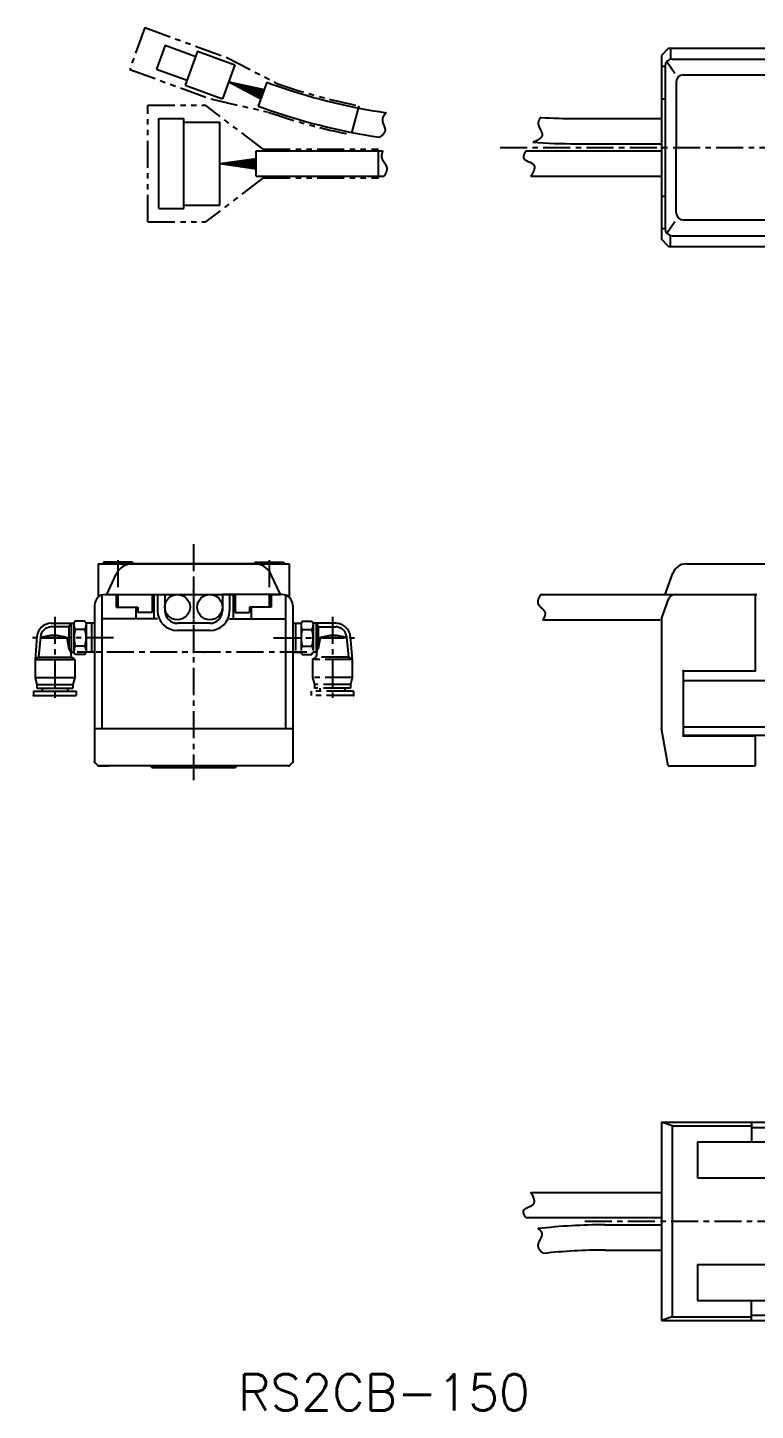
# Model space of a CAD drawing. Extents: x -737 to -136, y 122 to 519.
# Drawn here: x -736.9 to -535, y 121.5 to 505 of the extents above; entities that cross this region are included whole.
import ezdxf

# ---------------------------------------------------------------- set-up
doc = ezdxf.new("R2010")
doc.units = 0
for name, pattern in [('CENTER', [12, 7.5, -1.5, 1.5, -1.5]), ('CONTINOUS', [0]), ('PHANTOM', [15, 7.5, -1.5, 1.5, -1.5, 1.5, -1.5])]:
    doc.linetypes.add(name, pattern=pattern)
doc.layers.get('0').update_dxf_attribs({"linetype": 'CONTINUOUS'})
doc.layers.add('CENTER', color=1, linetype='CENTER')
doc.styles.get("Standard").update_dxf_attribs({"font": 'txt', "bigfont": 'EXTFONT'})

msp = doc.modelspace()

# ---------------------------------------------------------------- linework, layer by layer
at = {"color": 3, "linetype": 'PHANTOM'}
for p, q in [((-704.37, 504.99), (-708.58, 493.41)), ((-704.37, 504.99), (-681.82, 496.78)), ((-681.82, 496.78), (-667.47, 489.43)), ((-708.58, 493.41), (-686.03, 485.21)), ((-703.52, 451.13), (-703.52, 483.45)), ((-703.52, 483.45), (-687.52, 483.45)), ((-671.52, 471.25), (-687.52, 483.45)), ((-686.03, 485.21), (-670.31, 481.61)), ((-644.99, 483.34), (-647.17, 475.31)), ((-671.52, 471.25), (-639.52, 471.25)), ((-639.52, 463.33), (-639.52, 471.25)), ((-671.52, 463.33), (-687.52, 451.13)), ((-671.52, 463.33), (-639.52, 463.33)), ((-703.52, 451.13), (-687.52, 451.13)), ((-663.34, 339.79), (-661.04, 339.79)), ((-663.34, 339.79), (-663.34, 331.79)), ((-662.54, 339.79), (-662.54, 331.79)), ((-660.68, 340.41), (-661.04, 339.79)), ((-661.04, 339.79), (-661.04, 331.79)), ((-660.68, 340.41), (-658, 340.41)), ((-660.68, 338.1), (-658, 338.1)), ((-658, 340.41), (-657.64, 339.79)), ((-651.36, 339.79), (-657.64, 339.79)), ((-657.64, 339.79), (-657.64, 331.79)), ((-656.84, 339.79), (-656.26, 338.79)), ((-656.84, 339.79), (-656.84, 331.79)), ((-656.26, 338.79), (-656.26, 332.79)), ((-656.26, 338.79), (-651.35, 338.79)), ((-655.7, 335.79), (-656.26, 332.79)), ((-648.34, 335.79), (-655.7, 335.79)), ((-648.37, 336.06), (-647.84, 330.36)), ((-647.37, 336.12), (-646.84, 329.79)), ((-663.34, 331.79), (-661.04, 331.79)), ((-660.68, 331.17), (-661.04, 331.79)), ((-660.68, 333.48), (-658, 333.48)), ((-660.68, 331.17), (-658, 331.17)), ((-658, 331.17), (-657.64, 331.79)), ((-657.84, 329.79), (-656.84, 330.36)), ((-646.84, 329.79), (-657.84, 329.79)), ((-657.84, 329.79), (-657.84, 324.79)), ((-656.84, 331.79), (-657.64, 331.79)), ((-656.84, 331.79), (-656.26, 332.79)), ((-656.69, 332.06), (-656.84, 330.36)), ((-647.84, 330.36), (-656.84, 330.36)), ((-646.84, 329.79), (-647.84, 330.36)), ((-646.84, 329.79), (-646.84, 324.79)), ((-646.84, 324.79), (-657.84, 324.79)), ((-657.84, 324.79), (-657.34, 322.79)), ((-647.34, 322.79), (-657.34, 322.79)), ((-657.34, 322.79), (-657.34, 321.79)), ((-646.84, 324.79), (-647.34, 322.79)), ((-647.34, 322.79), (-647.34, 321.79)), ((-658.24, 320.99), (-658.24, 319.79)), ((-646.44, 320.99), (-658.24, 320.99)), ((-646.44, 319.79), (-658.24, 319.79)), ((-647.34, 321.79), (-657.34, 321.79)), ((-655.84, 321.79), (-655.84, 320.99)), ((-648.84, 321.79), (-648.84, 320.99)), ((-646.44, 320.99), (-646.44, 319.79))]:
    msp.add_line(p, q, dxfattribs=at)
at = {"color": 7, "linetype": 'CONTINOUS'}
for p, q in [((-698.7, 500.1), (-701.1, 493.52)), ((-698.7, 500.1), (-690.25, 497.02)), ((-559.02, 499.29), (-561.02, 497.29)), ((-559.02, 499.29), (-488.02, 499.29)), ((-558.54, 499.29), (-558.54, 496.49)), ((-689.73, 498.43), (-693.15, 489.03)), ((-689.73, 498.43), (-679.4, 494.67)), ((-561.02, 497.29), (-561.02, 446.29)), ((-559.53, 495.59), (-557.29, 492.37)), ((-558.02, 496.29), (-414.36, 496.29)), ((-543.02, 496.29), (-378.02, 496.29)), ((-701.1, 493.52), (-692.64, 490.44)), ((-679.4, 494.67), (-682.82, 485.27)), ((-561.02, 494.29), (-560.06, 494.29)), ((-560.02, 494.29), (-560.02, 449.29)), ((-554.92, 491.9), (-419.77, 491.9)), ((-693.15, 489.03), (-682.82, 485.27)), ((-681.11, 489.97), (-671.35, 487.54)), ((-681.11, 489.97), (-671.71, 486.55)), ((-681.11, 489.97), (-671.47, 487.21)), ((-681.11, 489.97), (-671.59, 486.88)), ((-681.11, 489.97), (-671.23, 487.87)), ((-681.11, 489.97), (-672.19, 485.23)), ((-681.11, 489.97), (-671.83, 486.22)), ((-681.11, 489.97), (-672.07, 485.56)), ((-681.11, 489.97), (-671.95, 485.89)), ((-681.11, 489.97), (-671.71, 486.55)), ((-670.51, 489.84), (-672.91, 483.26)), ((-670.51, 489.84), (-669.41, 489.44)), ((-556.92, 489.9), (-556.92, 471.79)), ((-672.91, 483.26), (-671.81, 482.86)), ((-561.02, 485.29), (-560.16, 485.29)), ((-700.52, 479.79), (-693.52, 479.79)), ((-700.52, 454.79), (-700.52, 479.79)), ((-693.52, 454.79), (-693.52, 479.79)), ((-584.69, 479.79), (-561.02, 479.79)), ((-693.52, 478.79), (-683.52, 478.79)), ((-683.52, 455.79), (-683.52, 478.75)), ((-584.69, 472.79), (-561.02, 472.79)), ((-556.92, 453.67), (-556.92, 471.79)), ((-683.52, 467.29), (-673.52, 468.69)), ((-683.52, 467.29), (-673.52, 468.34)), ((-683.52, 467.29), (-673.52, 467.99)), ((-673.52, 470.79), (-638.4, 470.79)), ((-673.52, 463.79), (-673.52, 470.79)), ((-598.63, 470.79), (-561.02, 470.79)), ((-683.52, 467.29), (-673.52, 467.64)), ((-683.52, 467.29), (-673.52, 466.94)), ((-683.52, 467.29), (-673.52, 466.59)), ((-683.52, 467.29), (-673.52, 466.24)), ((-683.52, 467.29), (-673.52, 465.88)), ((-683.52, 467.29), (-673.52, 467.29)), ((-683.52, 467.29), (-673.52, 467.29)), ((-673.52, 463.79), (-637.98, 463.79)), ((-597.28, 463.79), (-561.02, 463.79)), ((-561.02, 458.29), (-560.16, 458.29)), ((-700.52, 454.79), (-693.52, 454.79)), ((-693.52, 455.79), (-683.52, 455.79)), ((-561.02, 449.29), (-560.06, 449.29)), ((-559.53, 447.98), (-557.29, 451.2)), ((-554.92, 451.67), (-419.77, 451.67)), ((-559.02, 444.29), (-561.02, 446.29)), ((-558.54, 444.29), (-558.54, 447.09)), ((-558.02, 447.29), (-414.36, 447.29)), ((-543.02, 447.29), (-378.02, 447.29)), ((-559.02, 444.29), (-488.02, 444.29)), ((-707.84, 356.79), (-715.84, 356.79)), ((-715.84, 356.79), (-715.84, 356.29)), ((-707.84, 356.79), (-707.84, 356.29)), ((-673.84, 356.79), (-665.84, 356.79)), ((-673.84, 356.79), (-673.84, 356.29)), ((-665.84, 356.79), (-665.84, 356.29)), ((-717.34, 356.29), (-717.34, 347.33)), ((-717.34, 356.29), (-664.34, 356.29)), ((-714.92, 347.79), (-712.3, 353.4)), ((-673.91, 356.29), (-707.77, 356.29)), ((-707.34, 356.33), (-707.34, 356.24)), ((-674.34, 356.33), (-674.34, 356.3)), ((-666.76, 347.79), (-669.38, 353.4)), ((-664.34, 356.29), (-664.34, 347.33)), ((-560.02, 347.79), (-557.88, 353.66)), ((-554.12, 356.29), (-405.49, 356.29)), ((-716.34, 347.62), (-716.34, 310.63)), ((-715.34, 347.79), (-698.84, 347.79)), ((-714.92, 347.79), (-711.84, 347.79)), ((-712.34, 347.79), (-712.34, 344.29)), ((-711.84, 347.79), (-711.84, 344.29)), ((-702.34, 347.79), (-702.34, 342.79)), ((-702.34, 347.79), (-679.34, 347.79)), ((-701.84, 347.79), (-701.84, 340.99)), ((-700.84, 347.79), (-700.84, 343.29)), ((-698.84, 347.79), (-698.84, 343.29)), ((-682.84, 347.79), (-682.84, 343.29)), ((-666.34, 347.79), (-682.84, 347.79)), ((-680.84, 347.79), (-680.84, 343.29)), ((-679.84, 347.79), (-679.84, 340.99)), ((-679.34, 347.79), (-679.34, 342.79)), ((-669.84, 347.79), (-669.84, 344.29)), ((-669.84, 347.79), (-666.76, 347.79)), ((-669.34, 347.79), (-669.34, 344.29)), ((-665.34, 347.62), (-665.34, 310.63)), ((-594.44, 347.79), (-549.4, 347.79)), ((-561.02, 340.99), (-559.02, 346.47)), ((-560.02, 347.79), (-534.52, 347.79)), ((-557.14, 347.79), (-535.02, 347.79)), ((-535.02, 347.79), (-535.02, 326.59)), ((-718.34, 344.79), (-718.34, 303.36)), ((-712.34, 344.29), (-706.84, 344.29)), ((-711.84, 344.29), (-706.34, 344.29)), ((-706.84, 344.29), (-706.84, 340.99)), ((-706.34, 344.29), (-706.34, 342.79)), ((-702.34, 342.79), (-706.34, 342.79)), ((-679.34, 342.79), (-675.34, 342.79)), ((-675.34, 344.29), (-675.34, 342.79)), ((-669.84, 344.29), (-675.34, 344.29)), ((-669.34, 344.29), (-674.84, 344.29)), ((-674.84, 344.29), (-674.84, 340.99)), ((-663.34, 344.79), (-663.34, 301.29)), ((-730.33, 339.79), (-724.04, 339.79)), ((-725.42, 338.79), (-730.33, 338.79)), ((-724.84, 339.79), (-725.42, 338.79)), ((-725.42, 338.79), (-725.42, 332.79)), ((-724.84, 339.79), (-724.84, 331.79)), ((-723.68, 340.41), (-724.04, 339.79)), ((-724.04, 339.79), (-724.04, 331.79)), ((-721, 340.41), (-723.68, 340.41)), ((-721, 338.1), (-723.68, 338.1)), ((-721, 340.41), (-720.64, 339.79)), ((-720.64, 339.79), (-720.64, 331.79)), ((-718.34, 339.79), (-720.64, 339.79)), ((-719.14, 339.79), (-719.14, 331.79)), ((-718.34, 339.79), (-718.34, 331.79)), ((-700.84, 340.99), (-716.34, 340.99)), ((-701.84, 340.99), (-706.84, 340.99)), ((-686.34, 339.79), (-695.34, 339.79)), ((-686.34, 337.79), (-695.34, 337.79)), ((-680.84, 340.99), (-665.34, 340.99)), ((-679.84, 340.99), (-674.84, 340.99)), ((-593.98, 340.79), (-561.34, 340.79)), ((-561.02, 340.99), (-561.02, 310.63)), ((-734.31, 336.12), (-734.84, 329.79)), ((-733.32, 336.06), (-733.84, 330.36)), ((-733.34, 335.79), (-725.99, 335.79)), ((-725.99, 335.79), (-725.42, 332.79)), ((-734.84, 329.79), (-733.84, 330.36)), ((-734.84, 329.79), (-734.84, 324.79)), ((-734.84, 329.79), (-723.84, 329.79)), ((-733.84, 330.36), (-724.84, 330.36)), ((-724.84, 331.79), (-725.42, 332.79)), ((-725, 332.06), (-724.84, 330.36)), ((-724.84, 331.79), (-724.04, 331.79)), ((-723.84, 329.79), (-724.84, 330.36)), ((-723.68, 331.17), (-724.04, 331.79)), ((-723.84, 329.79), (-723.84, 324.79)), ((-721, 333.48), (-723.68, 333.48)), ((-721, 331.17), (-723.68, 331.17)), ((-721, 331.17), (-720.64, 331.79)), ((-718.34, 331.79), (-720.64, 331.79)), ((-555.02, 326.59), (-535.02, 326.59)), ((-555.02, 326.59), (-555.02, 308.59)), ((-734.84, 324.79), (-734.34, 322.79)), ((-734.84, 324.79), (-723.84, 324.79)), ((-734.34, 322.79), (-734.34, 321.79)), ((-734.34, 322.79), (-724.34, 322.79)), ((-723.84, 324.79), (-724.34, 322.79)), ((-724.34, 322.79), (-724.34, 321.79)), ((-554.82, 323.96), (-144.52, 323.96)), ((-735.24, 320.99), (-735.24, 319.79)), ((-735.24, 320.99), (-723.44, 320.99)), ((-735.24, 319.79), (-723.44, 319.79)), ((-734.34, 321.79), (-724.34, 321.79)), ((-732.84, 321.79), (-732.84, 320.99)), ((-725.84, 321.79), (-725.84, 320.99)), ((-723.44, 320.99), (-723.44, 319.79)), ((-718.34, 310.63), (-663.34, 310.63)), ((-559.19, 300.29), (-561.02, 310.63)), ((-554.82, 311.12), (-144.52, 311.12)), ((-718.34, 308.59), (-718.34, 301.29)), ((-555.02, 308.59), (-535.02, 308.59)), ((-554.82, 308.79), (-144.52, 308.79)), ((-535.02, 308.59), (-535.02, 300.29)), ((-718.34, 301.29), (-717.34, 300.29)), ((-718.34, 301.29), (-717.34, 300.29)), ((-664.34, 300.29), (-717.34, 300.29)), ((-717.34, 300.29), (-714.34, 300.29)), ((-702.84, 300.29), (-678.84, 300.29)), ((-702.44, 299.79), (-702.84, 300.19)), ((-702.44, 299.79), (-679.24, 299.79)), ((-678.84, 300.19), (-679.24, 299.79)), ((-663.34, 301.29), (-664.34, 300.29)), ((-559.19, 300.29), (-535.02, 300.29)), ((-561.02, 201.46), (-561.02, 146.46)), ((-561.02, 201.46), (-141.02, 201.46)), ((-558.02, 200.46), (-561.02, 201.46)), ((-558.02, 200.46), (-558.02, 147.46)), ((-558.02, 200.46), (-536.02, 200.46)), ((-536.02, 201.46), (-536.02, 195.96)), ((-536.02, 199.96), (-165.02, 199.96)), ((-551.02, 195.96), (-551.02, 185.96)), ((-551.02, 195.96), (-145.52, 195.96)), ((-551.02, 185.96), (-145.52, 185.96)), ((-597.28, 181.96), (-561.02, 181.96)), ((-598.63, 174.96), (-561.02, 174.96)), ((-576.69, 172.96), (-561.02, 172.96)), ((-576.69, 165.96), (-561.02, 165.96)), ((-551.02, 161.96), (-145.52, 161.96)), ((-551.02, 161.96), (-551.02, 151.96)), ((-551.02, 151.96), (-145.52, 151.96)), ((-536.02, 146.46), (-536.02, 151.96)), ((-558.02, 147.46), (-561.02, 146.46)), ((-561.02, 146.46), (-141.02, 146.46)), ((-558.02, 147.46), (-536.02, 147.46)), ((-536.02, 147.96), (-165.02, 147.96))]:
    msp.add_line(p, q, dxfattribs=at)
at = {"color": 7}
for points in [[(-637.41, 481.41, 0), (-637.44, 481.38, 0), (-637.47, 481.35, 0), (-637.49, 481.32, 0), (-637.52, 481.29, 0), (-637.55, 481.26, 0), (-637.58, 481.23, 0), (-637.61, 481.2, 0), (-637.63, 481.17, 0), (-637.66, 481.14, 0), (-637.69, 481.1, 0), (-637.71, 481.07, 0), (-637.74, 481.04, 0), (-637.77, 481.01, 0), (-637.79, 480.97, 0), (-637.82, 480.94, 0), (-637.85, 480.91, 0), (-637.87, 480.87, 0), (-637.9, 480.84, 0), (-637.92, 480.81, 0), (-637.95, 480.77, 0), (-637.97, 480.74, 0), (-638, 480.7, 0), (-638.02, 480.67, 0), (-638.04, 480.63, 0), (-638.07, 480.6, 0), (-638.09, 480.56, 0), (-638.11, 480.52, 0), (-638.13, 480.49, 0), (-638.15, 480.45, 0), (-638.17, 480.42, 0), (-638.19, 480.38, 0), (-638.21, 480.34, 0), (-638.23, 480.31, 0), (-638.25, 480.27, 0), (-638.27, 480.23, 0), (-638.28, 480.19, 0), (-638.3, 480.16, 0), (-638.32, 480.12, 0), (-638.33, 480.08, 0), (-638.35, 480.04, 0), (-638.36, 480, 0), (-638.37, 479.97, 0), (-638.38, 479.93, 0), (-638.4, 479.89, 0), (-638.41, 479.85, 0), (-638.42, 479.81, 0), (-638.43, 479.77, 0), (-638.44, 479.74, 0), (-638.44, 479.7, 0), (-638.45, 479.66, 0), (-638.46, 479.62, 0), (-638.46, 479.58, 0), (-638.47, 479.54, 0), (-638.47, 479.5, 0), (-638.47, 479.46, 0), (-638.47, 479.42, 0), (-638.47, 479.38, 0), (-638.47, 479.35, 0), (-638.47, 479.31, 0), (-638.47, 479.27, 0), (-638.47, 479.23, 0), (-638.46, 479.19, 0), (-638.46, 479.15, 0), (-638.45, 479.11, 0), (-638.45, 479.07, 0), (-638.44, 479.03, 0), (-638.43, 478.99, 0), (-638.42, 478.95, 0), (-638.41, 478.91, 0), (-638.4, 478.87, 0), (-638.39, 478.83, 0), (-638.38, 478.79, 0), (-638.37, 478.75, 0), (-638.36, 478.71, 0), (-638.35, 478.68, 0), (-638.34, 478.64, 0), (-638.32, 478.6, 0), (-638.31, 478.56, 0), (-638.3, 478.52, 0), (-638.28, 478.48, 0), (-638.27, 478.44, 0), (-638.25, 478.4, 0), (-638.24, 478.36, 0), (-638.22, 478.32, 0), (-638.21, 478.28, 0), (-638.19, 478.24, 0), (-638.17, 478.2, 0), (-638.16, 478.16, 0), (-638.14, 478.12, 0), (-638.13, 478.08, 0), (-638.11, 478.04, 0), (-638.09, 478, 0), (-638.08, 477.96, 0), (-638.06, 477.92, 0), (-638.04, 477.88, 0), (-638.03, 477.85, 0), (-638.01, 477.81, 0), (-638, 477.77, 0), (-637.98, 477.73, 0), (-637.97, 477.69, 0), (-637.95, 477.65, 0), (-637.93, 477.61, 0), (-637.92, 477.57, 0), (-637.9, 477.53, 0), (-637.89, 477.49, 0), (-637.88, 477.45, 0), (-637.86, 477.41, 0), (-637.85, 477.37, 0), (-637.84, 477.34, 0), (-637.83, 477.3, 0), (-637.81, 477.26, 0), (-637.8, 477.22, 0), (-637.79, 477.18, 0), (-637.78, 477.14, 0), (-637.77, 477.1, 0), (-637.76, 477.06, 0), (-637.75, 477.03, 0), (-637.75, 476.99, 0), (-637.74, 476.95, 0), (-637.73, 476.91, 0), (-637.73, 476.87, 0), (-637.72, 476.83, 0), (-637.72, 476.8, 0), (-637.71, 476.76, 0), (-637.71, 476.72, 0), (-637.71, 476.68, 0), (-637.71, 476.64, 0), (-637.71, 476.61, 0), (-637.71, 476.57, 0), (-637.71, 476.53, 0), (-637.71, 476.49, 0), (-637.72, 476.46, 0), (-637.72, 476.42, 0), (-637.73, 476.38, 0), (-637.74, 476.35, 0), (-637.74, 476.31, 0), (-637.75, 476.27, 0), (-637.76, 476.23, 0), (-637.77, 476.2, 0), (-637.79, 476.16, 0), (-637.8, 476.12, 0), (-637.81, 476.09, 0), (-637.83, 476.05, 0), (-637.84, 476.01, 0), (-637.86, 475.98, 0), (-637.88, 475.94, 0), (-637.89, 475.91, 0), (-637.91, 475.87, 0), (-637.93, 475.84, 0), (-637.95, 475.8, 0), (-637.97, 475.77, 0), (-638, 475.73, 0), (-638.02, 475.7, 0), (-638.04, 475.66, 0), (-638.07, 475.63, 0), (-638.09, 475.6, 0), (-638.11, 475.56, 0), (-638.14, 475.53, 0), (-638.17, 475.49, 0), (-638.19, 475.46, 0), (-638.22, 475.43, 0), (-638.25, 475.4, 0), (-638.27, 475.36, 0), (-638.3, 475.33, 0), (-638.33, 475.3, 0), (-638.36, 475.27, 0), (-638.39, 475.24, 0), (-638.42, 475.21, 0), (-638.45, 475.18, 0), (-638.48, 475.15, 0), (-638.51, 475.12, 0), (-638.55, 475.09, 0), (-638.58, 475.06, 0), (-638.61, 475.03, 0), (-638.64, 475, 0), (-638.68, 474.97, 0), (-638.71, 474.94, 0), (-638.74, 474.92, 0), (-638.77, 474.89, 0), (-638.81, 474.86, 0), (-638.84, 474.84, 0), (-638.87, 474.81, 0), (-638.91, 474.78, 0), (-638.94, 474.76, 0), (-638.98, 474.73, 0), (-639.01, 474.71, 0), (-639.04, 474.69, 0), (-639.08, 474.66, 0), (-639.11, 474.64, 0), (-639.14, 474.62, 0), (-639.18, 474.59, 0)], [(-594.52, 480.09, 0), (-594.55, 480.06, 0), (-594.58, 480.02, 0), (-594.61, 479.99, 0), (-594.64, 479.96, 0), (-594.67, 479.92, 0), (-594.7, 479.89, 0), (-594.73, 479.85, 0), (-594.75, 479.81, 0), (-594.78, 479.78, 0), (-594.8, 479.74, 0), (-594.83, 479.7, 0), (-594.86, 479.66, 0), (-594.88, 479.62, 0), (-594.9, 479.58, 0), (-594.93, 479.55, 0), (-594.95, 479.5, 0), (-594.97, 479.46, 0), (-594.99, 479.42, 0), (-595.01, 479.38, 0), (-595.03, 479.34, 0), (-595.05, 479.3, 0), (-595.07, 479.26, 0), (-595.08, 479.21, 0), (-595.1, 479.17, 0), (-595.11, 479.13, 0), (-595.13, 479.08, 0), (-595.14, 479.04, 0), (-595.15, 479, 0), (-595.16, 478.95, 0), (-595.17, 478.91, 0), (-595.18, 478.87, 0), (-595.19, 478.82, 0), (-595.2, 478.78, 0), (-595.2, 478.73, 0), (-595.21, 478.69, 0), (-595.21, 478.64, 0), (-595.22, 478.6, 0), (-595.22, 478.55, 0), (-595.22, 478.51, 0), (-595.22, 478.46, 0), (-595.21, 478.42, 0), (-595.21, 478.37, 0), (-595.21, 478.33, 0), (-595.2, 478.28, 0), (-595.19, 478.24, 0), (-595.19, 478.19, 0), (-595.18, 478.15, 0), (-595.17, 478.1, 0), (-595.16, 478.06, 0), (-595.15, 478.01, 0), (-595.14, 477.97, 0), (-595.12, 477.92, 0), (-595.11, 477.88, 0), (-595.1, 477.83, 0), (-595.08, 477.79, 0), (-595.07, 477.74, 0), (-595.05, 477.7, 0), (-595.04, 477.65, 0), (-595.02, 477.61, 0), (-595, 477.56, 0), (-594.98, 477.52, 0), (-594.97, 477.47, 0), (-594.95, 477.43, 0), (-594.93, 477.38, 0), (-594.91, 477.34, 0), (-594.89, 477.29, 0), (-594.87, 477.25, 0), (-594.85, 477.2, 0), (-594.83, 477.16, 0), (-594.8, 477.12, 0), (-594.78, 477.07, 0), (-594.76, 477.03, 0), (-594.74, 476.98, 0), (-594.72, 476.94, 0), (-594.7, 476.89, 0), (-594.68, 476.85, 0), (-594.65, 476.81, 0), (-594.63, 476.76, 0), (-594.61, 476.72, 0), (-594.59, 476.68, 0), (-594.57, 476.63, 0), (-594.55, 476.59, 0), (-594.52, 476.55, 0), (-594.5, 476.5, 0), (-594.48, 476.46, 0), (-594.46, 476.42, 0), (-594.44, 476.37, 0), (-594.42, 476.33, 0), (-594.4, 476.29, 0), (-594.38, 476.25, 0), (-594.37, 476.21, 0), (-594.35, 476.16, 0), (-594.33, 476.12, 0), (-594.31, 476.08, 0), (-594.3, 476.04, 0), (-594.28, 476, 0), (-594.27, 475.96, 0), (-594.25, 475.91, 0), (-594.24, 475.87, 0), (-594.22, 475.83, 0), (-594.21, 475.79, 0), (-594.2, 475.75, 0), (-594.19, 475.71, 0), (-594.18, 475.67, 0), (-594.17, 475.63, 0), (-594.16, 475.59, 0), (-594.15, 475.55, 0), (-594.15, 475.51, 0), (-594.14, 475.48, 0), (-594.14, 475.44, 0), (-594.13, 475.4, 0), (-594.13, 475.36, 0), (-594.13, 475.32, 0), (-594.13, 475.28, 0), (-594.13, 475.25, 0), (-594.13, 475.21, 0), (-594.13, 475.17, 0), (-594.14, 475.13, 0), (-594.14, 475.1, 0), (-594.15, 475.06, 0), (-594.16, 475.02, 0), (-594.17, 474.99, 0), (-594.18, 474.95, 0), (-594.2, 474.92, 0), (-594.21, 474.88, 0), (-594.22, 474.84, 0), (-594.24, 474.81, 0), (-594.26, 474.77, 0), (-594.28, 474.74, 0), (-594.3, 474.71, 0), (-594.32, 474.67, 0), (-594.34, 474.64, 0), (-594.36, 474.6, 0), (-594.39, 474.57, 0), (-594.41, 474.54, 0), (-594.44, 474.51, 0), (-594.47, 474.47, 0), (-594.5, 474.44, 0), (-594.52, 474.41, 0), (-594.55, 474.38, 0), (-594.59, 474.35, 0), (-594.62, 474.32, 0), (-594.65, 474.29, 0), (-594.68, 474.25, 0), (-594.72, 474.23, 0), (-594.75, 474.2, 0), (-594.79, 474.17, 0), (-594.83, 474.14, 0), (-594.86, 474.11, 0), (-594.9, 474.08, 0), (-594.94, 474.05, 0), (-594.98, 474.02, 0), (-595.02, 474, 0), (-595.06, 473.97, 0), (-595.1, 473.94, 0), (-595.14, 473.92, 0), (-595.18, 473.89, 0), (-595.23, 473.86, 0), (-595.27, 473.84, 0), (-595.31, 473.81, 0), (-595.35, 473.79, 0), (-595.4, 473.76, 0), (-595.44, 473.74, 0), (-595.49, 473.72, 0), (-595.53, 473.69, 0), (-595.58, 473.67, 0), (-595.62, 473.65, 0), (-595.67, 473.62, 0), (-595.71, 473.6, 0), (-595.76, 473.58, 0), (-595.8, 473.56, 0), (-595.85, 473.54, 0), (-595.89, 473.52, 0), (-595.94, 473.5, 0), (-595.99, 473.48, 0), (-596.03, 473.46, 0), (-596.08, 473.44, 0), (-596.12, 473.42, 0), (-596.17, 473.4, 0), (-596.22, 473.39, 0), (-596.26, 473.37, 0), (-596.31, 473.35, 0), (-596.35, 473.34, 0), (-596.4, 473.32, 0), (-596.44, 473.31, 0), (-596.49, 473.29, 0), (-596.53, 473.27, 0), (-596.57, 473.26, 0), (-596.62, 473.25, 0), (-596.66, 473.23, 0), (-596.7, 473.22, 0)], [(-638.38, 470.79, 0), (-638.39, 470.75, 0), (-638.41, 470.71, 0), (-638.42, 470.68, 0), (-638.44, 470.64, 0), (-638.45, 470.6, 0), (-638.46, 470.57, 0), (-638.48, 470.53, 0), (-638.49, 470.49, 0), (-638.5, 470.45, 0), (-638.51, 470.41, 0), (-638.52, 470.38, 0), (-638.54, 470.34, 0), (-638.55, 470.3, 0), (-638.56, 470.26, 0), (-638.57, 470.22, 0), (-638.58, 470.18, 0), (-638.59, 470.14, 0), (-638.6, 470.1, 0), (-638.61, 470.06, 0), (-638.62, 470.02, 0), (-638.62, 469.99, 0), (-638.63, 469.94, 0), (-638.64, 469.91, 0), (-638.64, 469.87, 0), (-638.65, 469.83, 0), (-638.66, 469.79, 0), (-638.66, 469.75, 0), (-638.67, 469.71, 0), (-638.67, 469.67, 0), (-638.67, 469.63, 0), (-638.68, 469.59, 0), (-638.68, 469.55, 0), (-638.68, 469.51, 0), (-638.68, 469.47, 0), (-638.69, 469.43, 0), (-638.69, 469.39, 0), (-638.69, 469.35, 0), (-638.69, 469.31, 0), (-638.68, 469.27, 0), (-638.68, 469.23, 0), (-638.68, 469.19, 0), (-638.68, 469.16, 0), (-638.67, 469.12, 0), (-638.67, 469.08, 0), (-638.66, 469.04, 0), (-638.66, 469, 0), (-638.65, 468.96, 0), (-638.64, 468.93, 0), (-638.63, 468.89, 0), (-638.63, 468.85, 0), (-638.62, 468.81, 0), (-638.61, 468.78, 0), (-638.6, 468.74, 0), (-638.58, 468.7, 0), (-638.57, 468.67, 0), (-638.56, 468.63, 0), (-638.54, 468.6, 0), (-638.53, 468.56, 0), (-638.51, 468.52, 0), (-638.5, 468.49, 0), (-638.48, 468.45, 0), (-638.47, 468.42, 0), (-638.45, 468.38, 0), (-638.43, 468.35, 0), (-638.41, 468.31, 0), (-638.39, 468.28, 0), (-638.38, 468.24, 0), (-638.36, 468.21, 0), (-638.34, 468.17, 0), (-638.32, 468.14, 0), (-638.3, 468.1, 0), (-638.28, 468.07, 0), (-638.25, 468.04, 0), (-638.23, 468, 0), (-638.21, 467.97, 0), (-638.19, 467.94, 0), (-638.17, 467.9, 0), (-638.15, 467.87, 0), (-638.12, 467.83, 0), (-638.1, 467.8, 0), (-638.08, 467.77, 0), (-638.06, 467.74, 0), (-638.03, 467.7, 0), (-638.01, 467.67, 0), (-637.99, 467.63, 0), (-637.96, 467.6, 0), (-637.94, 467.57, 0), (-637.92, 467.54, 0), (-637.89, 467.5, 0), (-637.87, 467.47, 0), (-637.85, 467.44, 0), (-637.83, 467.4, 0), (-637.8, 467.37, 0), (-637.78, 467.34, 0), (-637.76, 467.3, 0), (-637.74, 467.27, 0), (-637.72, 467.24, 0), (-637.69, 467.2, 0), (-637.67, 467.17, 0), (-637.65, 467.14, 0), (-637.63, 467.1, 0), (-637.61, 467.07, 0), (-637.59, 467.04, 0), (-637.57, 467, 0), (-637.55, 466.97, 0), (-637.53, 466.93, 0), (-637.51, 466.9, 0), (-637.49, 466.87, 0), (-637.47, 466.83, 0), (-637.46, 466.8, 0), (-637.44, 466.76, 0), (-637.42, 466.73, 0), (-637.41, 466.69, 0), (-637.39, 466.66, 0), (-637.38, 466.62, 0), (-637.36, 466.59, 0), (-637.35, 466.55, 0), (-637.34, 466.52, 0), (-637.32, 466.48, 0), (-637.31, 466.44, 0), (-637.3, 466.41, 0), (-637.29, 466.37, 0), (-637.28, 466.34, 0), (-637.27, 466.3, 0), (-637.27, 466.26, 0), (-637.26, 466.23, 0), (-637.25, 466.19, 0), (-637.25, 466.15, 0), (-637.24, 466.11, 0), (-637.24, 466.08, 0), (-637.23, 466.04, 0), (-637.23, 466, 0), (-637.23, 465.96, 0), (-637.23, 465.92, 0), (-637.23, 465.89, 0), (-637.23, 465.85, 0), (-637.23, 465.81, 0), (-637.23, 465.77, 0), (-637.23, 465.73, 0), (-637.24, 465.69, 0), (-637.24, 465.65, 0), (-637.24, 465.62, 0), (-637.25, 465.58, 0), (-637.25, 465.54, 0), (-637.26, 465.5, 0), (-637.27, 465.46, 0), (-637.27, 465.42, 0), (-637.28, 465.38, 0), (-637.29, 465.34, 0), (-637.3, 465.3, 0), (-637.31, 465.26, 0), (-637.32, 465.22, 0), (-637.33, 465.18, 0), (-637.34, 465.14, 0), (-637.35, 465.11, 0), (-637.36, 465.07, 0), (-637.37, 465.03, 0), (-637.38, 464.99, 0), (-637.4, 464.95, 0), (-637.41, 464.91, 0), (-637.42, 464.87, 0), (-637.44, 464.83, 0), (-637.45, 464.8, 0), (-637.47, 464.76, 0), (-637.49, 464.72, 0), (-637.5, 464.68, 0), (-637.52, 464.64, 0), (-637.53, 464.6, 0), (-637.55, 464.57, 0), (-637.57, 464.53, 0), (-637.59, 464.49, 0), (-637.6, 464.45, 0), (-637.62, 464.42, 0), (-637.64, 464.38, 0), (-637.66, 464.34, 0), (-637.68, 464.31, 0), (-637.7, 464.27, 0), (-637.72, 464.23, 0), (-637.73, 464.2, 0), (-637.75, 464.16, 0), (-637.77, 464.13, 0), (-637.79, 464.09, 0), (-637.82, 464.06, 0), (-637.84, 464.02, 0), (-637.86, 463.99, 0), (-637.88, 463.95, 0), (-637.9, 463.92, 0), (-637.92, 463.89, 0), (-637.94, 463.85, 0), (-637.96, 463.82, 0), (-637.99, 463.79, 0)], [(-598.63, 470.79, 0), (-598.66, 470.75, 0), (-598.69, 470.71, 0), (-598.72, 470.67, 0), (-598.74, 470.63, 0), (-598.77, 470.59, 0), (-598.79, 470.55, 0), (-598.82, 470.51, 0), (-598.85, 470.47, 0), (-598.87, 470.43, 0), (-598.9, 470.38, 0), (-598.92, 470.34, 0), (-598.95, 470.3, 0), (-598.97, 470.25, 0), (-599, 470.21, 0), (-599.02, 470.16, 0), (-599.04, 470.12, 0), (-599.06, 470.07, 0), (-599.08, 470.02, 0), (-599.11, 469.98, 0), (-599.12, 469.93, 0), (-599.14, 469.89, 0), (-599.16, 469.84, 0), (-599.18, 469.79, 0), (-599.2, 469.75, 0), (-599.21, 469.7, 0), (-599.23, 469.65, 0), (-599.24, 469.61, 0), (-599.25, 469.56, 0), (-599.26, 469.52, 0), (-599.27, 469.47, 0), (-599.28, 469.43, 0), (-599.29, 469.38, 0), (-599.3, 469.34, 0), (-599.3, 469.29, 0), (-599.31, 469.25, 0), (-599.31, 469.21, 0), (-599.31, 469.16, 0), (-599.31, 469.12, 0), (-599.31, 469.08, 0), (-599.31, 469.04, 0), (-599.3, 469, 0), (-599.29, 468.96, 0), (-599.29, 468.92, 0), (-599.28, 468.88, 0), (-599.26, 468.85, 0), (-599.25, 468.81, 0), (-599.24, 468.77, 0), (-599.22, 468.74, 0), (-599.2, 468.7, 0), (-599.18, 468.67, 0), (-599.16, 468.64, 0), (-599.14, 468.61, 0), (-599.11, 468.58, 0), (-599.09, 468.55, 0), (-599.06, 468.52, 0), (-599.03, 468.49, 0), (-599, 468.46, 0), (-598.97, 468.43, 0), (-598.94, 468.4, 0), (-598.9, 468.37, 0), (-598.87, 468.35, 0), (-598.83, 468.32, 0), (-598.8, 468.3, 0), (-598.76, 468.27, 0), (-598.72, 468.25, 0), (-598.68, 468.22, 0), (-598.64, 468.2, 0), (-598.6, 468.17, 0), (-598.56, 468.15, 0), (-598.51, 468.13, 0), (-598.47, 468.1, 0), (-598.43, 468.08, 0), (-598.38, 468.06, 0), (-598.34, 468.04, 0), (-598.29, 468.02, 0), (-598.25, 467.99, 0), (-598.2, 467.97, 0), (-598.15, 467.95, 0), (-598.11, 467.93, 0), (-598.06, 467.91, 0), (-598.01, 467.89, 0), (-597.97, 467.87, 0), (-597.92, 467.85, 0), (-597.87, 467.83, 0), (-597.82, 467.81, 0), (-597.77, 467.79, 0), (-597.73, 467.76, 0), (-597.68, 467.74, 0), (-597.63, 467.72, 0), (-597.58, 467.7, 0), (-597.53, 467.68, 0), (-597.49, 467.66, 0), (-597.44, 467.64, 0), (-597.39, 467.61, 0), (-597.35, 467.59, 0), (-597.3, 467.57, 0), (-597.26, 467.55, 0), (-597.21, 467.53, 0), (-597.17, 467.5, 0), (-597.12, 467.48, 0), (-597.08, 467.46, 0), (-597.04, 467.43, 0), (-597, 467.41, 0), (-596.96, 467.38, 0), (-596.92, 467.36, 0), (-596.88, 467.33, 0), (-596.84, 467.31, 0), (-596.8, 467.28, 0), (-596.77, 467.25, 0), (-596.73, 467.22, 0), (-596.7, 467.2, 0), (-596.66, 467.17, 0), (-596.63, 467.14, 0), (-596.6, 467.11, 0), (-596.57, 467.08, 0), (-596.54, 467.05, 0), (-596.51, 467.01, 0), (-596.49, 466.98, 0), (-596.47, 466.95, 0), (-596.44, 466.92, 0), (-596.42, 466.88, 0), (-596.4, 466.84, 0), (-596.38, 466.81, 0), (-596.37, 466.77, 0), (-596.35, 466.73, 0), (-596.34, 466.7, 0), (-596.33, 466.66, 0), (-596.31, 466.62, 0), (-596.3, 466.58, 0), (-596.29, 466.54, 0), (-596.29, 466.5, 0), (-596.28, 466.45, 0), (-596.27, 466.41, 0), (-596.27, 466.37, 0), (-596.27, 466.33, 0), (-596.27, 466.28, 0), (-596.27, 466.24, 0), (-596.27, 466.19, 0), (-596.27, 466.15, 0), (-596.27, 466.11, 0), (-596.28, 466.06, 0), (-596.28, 466.01, 0), (-596.29, 465.97, 0), (-596.29, 465.92, 0), (-596.3, 465.88, 0), (-596.31, 465.83, 0), (-596.32, 465.78, 0), (-596.33, 465.73, 0), (-596.34, 465.69, 0), (-596.35, 465.64, 0), (-596.37, 465.59, 0), (-596.38, 465.54, 0), (-596.39, 465.5, 0), (-596.41, 465.45, 0), (-596.42, 465.4, 0), (-596.44, 465.35, 0), (-596.46, 465.3, 0), (-596.48, 465.25, 0), (-596.49, 465.21, 0), (-596.51, 465.16, 0), (-596.53, 465.11, 0), (-596.55, 465.06, 0), (-596.57, 465.01, 0), (-596.6, 464.96, 0), (-596.62, 464.92, 0), (-596.64, 464.87, 0), (-596.66, 464.82, 0), (-596.68, 464.77, 0), (-596.71, 464.73, 0), (-596.73, 464.68, 0), (-596.76, 464.63, 0), (-596.78, 464.59, 0), (-596.81, 464.54, 0), (-596.83, 464.5, 0), (-596.86, 464.45, 0), (-596.88, 464.41, 0), (-596.91, 464.36, 0), (-596.93, 464.32, 0), (-596.96, 464.27, 0), (-596.99, 464.23, 0), (-597.01, 464.19, 0), (-597.04, 464.14, 0), (-597.07, 464.1, 0), (-597.09, 464.06, 0), (-597.12, 464.02, 0), (-597.15, 463.98, 0), (-597.17, 463.94, 0), (-597.2, 463.9, 0), (-597.23, 463.86, 0), (-597.25, 463.82, 0), (-597.28, 463.79, 0)], [(-594.44, 347.79, 0), (-594.46, 347.75, 0), (-594.49, 347.72, 0), (-594.52, 347.69, 0), (-594.54, 347.65, 0), (-594.57, 347.62, 0), (-594.59, 347.58, 0), (-594.62, 347.55, 0), (-594.64, 347.51, 0), (-594.67, 347.48, 0), (-594.69, 347.44, 0), (-594.72, 347.4, 0), (-594.74, 347.37, 0), (-594.77, 347.33, 0), (-594.79, 347.29, 0), (-594.82, 347.25, 0), (-594.84, 347.21, 0), (-594.86, 347.18, 0), (-594.89, 347.14, 0), (-594.91, 347.1, 0), (-594.93, 347.06, 0), (-594.96, 347.02, 0), (-594.98, 346.98, 0), (-595, 346.94, 0), (-595.02, 346.9, 0), (-595.04, 346.86, 0), (-595.06, 346.82, 0), (-595.08, 346.78, 0), (-595.1, 346.74, 0), (-595.12, 346.7, 0), (-595.14, 346.66, 0), (-595.15, 346.62, 0), (-595.17, 346.57, 0), (-595.19, 346.53, 0), (-595.2, 346.49, 0), (-595.22, 346.45, 0), (-595.23, 346.41, 0), (-595.25, 346.37, 0), (-595.26, 346.33, 0), (-595.27, 346.29, 0), (-595.28, 346.25, 0), (-595.29, 346.2, 0), (-595.3, 346.16, 0), (-595.31, 346.12, 0), (-595.32, 346.08, 0), (-595.33, 346.04, 0), (-595.34, 346, 0), (-595.34, 345.96, 0), (-595.35, 345.92, 0), (-595.35, 345.88, 0), (-595.35, 345.84, 0), (-595.36, 345.8, 0), (-595.36, 345.76, 0), (-595.36, 345.72, 0), (-595.36, 345.68, 0), (-595.36, 345.64, 0), (-595.35, 345.6, 0), (-595.35, 345.56, 0), (-595.34, 345.53, 0), (-595.34, 345.49, 0), (-595.33, 345.45, 0), (-595.32, 345.41, 0), (-595.31, 345.38, 0), (-595.3, 345.34, 0), (-595.29, 345.3, 0), (-595.28, 345.27, 0), (-595.26, 345.23, 0), (-595.25, 345.2, 0), (-595.23, 345.16, 0), (-595.22, 345.12, 0), (-595.2, 345.09, 0), (-595.18, 345.06, 0), (-595.16, 345.02, 0), (-595.14, 344.99, 0), (-595.12, 344.95, 0), (-595.09, 344.92, 0), (-595.07, 344.89, 0), (-595.05, 344.85, 0), (-595.02, 344.82, 0), (-595, 344.79, 0), (-594.97, 344.75, 0), (-594.94, 344.72, 0), (-594.92, 344.69, 0), (-594.89, 344.66, 0), (-594.86, 344.63, 0), (-594.83, 344.59, 0), (-594.8, 344.56, 0), (-594.77, 344.53, 0), (-594.74, 344.5, 0), (-594.71, 344.47, 0), (-594.68, 344.44, 0), (-594.65, 344.4, 0), (-594.62, 344.37, 0), (-594.59, 344.34, 0), (-594.55, 344.31, 0), (-594.52, 344.28, 0), (-594.49, 344.25, 0), (-594.46, 344.22, 0), (-594.42, 344.19, 0), (-594.39, 344.16, 0), (-594.36, 344.13, 0), (-594.33, 344.1, 0), (-594.29, 344.06, 0), (-594.26, 344.03, 0), (-594.23, 344, 0), (-594.2, 343.97, 0), (-594.16, 343.94, 0), (-594.13, 343.91, 0), (-594.1, 343.88, 0), (-594.07, 343.85, 0), (-594.03, 343.82, 0), (-594, 343.78, 0), (-593.97, 343.75, 0), (-593.94, 343.72, 0), (-593.91, 343.69, 0), (-593.88, 343.66, 0), (-593.85, 343.63, 0), (-593.82, 343.59, 0), (-593.79, 343.56, 0), (-593.77, 343.53, 0), (-593.74, 343.5, 0), (-593.71, 343.46, 0), (-593.69, 343.43, 0), (-593.66, 343.4, 0), (-593.63, 343.36, 0), (-593.61, 343.33, 0), (-593.59, 343.3, 0), (-593.56, 343.26, 0), (-593.54, 343.23, 0), (-593.52, 343.19, 0), (-593.5, 343.16, 0), (-593.48, 343.12, 0), (-593.46, 343.09, 0), (-593.45, 343.05, 0), (-593.43, 343.02, 0), (-593.41, 342.98, 0), (-593.4, 342.95, 0), (-593.38, 342.91, 0), (-593.37, 342.87, 0), (-593.36, 342.83, 0), (-593.35, 342.8, 0), (-593.34, 342.76, 0), (-593.33, 342.72, 0), (-593.33, 342.68, 0), (-593.32, 342.64, 0), (-593.32, 342.6, 0), (-593.31, 342.56, 0), (-593.31, 342.52, 0), (-593.31, 342.49, 0), (-593.31, 342.44, 0), (-593.31, 342.4, 0), (-593.31, 342.36, 0), (-593.32, 342.32, 0), (-593.32, 342.28, 0), (-593.33, 342.24, 0), (-593.33, 342.2, 0), (-593.34, 342.16, 0), (-593.35, 342.12, 0), (-593.36, 342.07, 0), (-593.37, 342.03, 0), (-593.37, 341.99, 0), (-593.39, 341.95, 0), (-593.4, 341.91, 0), (-593.41, 341.87, 0), (-593.42, 341.82, 0), (-593.44, 341.78, 0), (-593.45, 341.74, 0), (-593.47, 341.7, 0), (-593.48, 341.66, 0), (-593.5, 341.62, 0), (-593.52, 341.58, 0), (-593.54, 341.54, 0), (-593.55, 341.5, 0), (-593.57, 341.46, 0), (-593.59, 341.42, 0), (-593.61, 341.38, 0), (-593.63, 341.34, 0), (-593.65, 341.3, 0), (-593.67, 341.26, 0), (-593.7, 341.22, 0), (-593.72, 341.18, 0), (-593.74, 341.14, 0), (-593.76, 341.11, 0), (-593.79, 341.07, 0), (-593.81, 341.03, 0), (-593.83, 341, 0), (-593.86, 340.96, 0), (-593.88, 340.92, 0), (-593.9, 340.89, 0), (-593.93, 340.86, 0), (-593.95, 340.82, 0), (-593.98, 340.79, 0)], [(-598.63, 174.96, 0), (-598.66, 175, 0), (-598.69, 175.04, 0), (-598.72, 175.08, 0), (-598.74, 175.12, 0), (-598.77, 175.16, 0), (-598.79, 175.2, 0), (-598.82, 175.24, 0), (-598.85, 175.28, 0), (-598.87, 175.32, 0), (-598.9, 175.37, 0), (-598.92, 175.41, 0), (-598.95, 175.45, 0), (-598.97, 175.5, 0), (-599, 175.54, 0), (-599.02, 175.59, 0), (-599.04, 175.63, 0), (-599.06, 175.68, 0), (-599.08, 175.73, 0), (-599.11, 175.77, 0), (-599.12, 175.82, 0), (-599.14, 175.86, 0), (-599.16, 175.91, 0), (-599.18, 175.96, 0), (-599.2, 176, 0), (-599.21, 176.05, 0), (-599.23, 176.09, 0), (-599.24, 176.14, 0), (-599.25, 176.19, 0), (-599.26, 176.23, 0), (-599.27, 176.28, 0), (-599.28, 176.32, 0), (-599.29, 176.37, 0), (-599.3, 176.41, 0), (-599.3, 176.46, 0), (-599.31, 176.5, 0), (-599.31, 176.54, 0), (-599.31, 176.59, 0), (-599.31, 176.63, 0), (-599.31, 176.67, 0), (-599.31, 176.71, 0), (-599.3, 176.75, 0), (-599.29, 176.79, 0), (-599.29, 176.83, 0), (-599.28, 176.87, 0), (-599.26, 176.9, 0), (-599.25, 176.94, 0), (-599.24, 176.98, 0), (-599.22, 177.01, 0), (-599.2, 177.04, 0), (-599.18, 177.08, 0), (-599.16, 177.11, 0), (-599.14, 177.14, 0), (-599.11, 177.17, 0), (-599.09, 177.2, 0), (-599.06, 177.23, 0), (-599.03, 177.26, 0), (-599, 177.29, 0), (-598.97, 177.32, 0), (-598.94, 177.35, 0), (-598.9, 177.38, 0), (-598.87, 177.4, 0), (-598.83, 177.43, 0), (-598.8, 177.45, 0), (-598.76, 177.48, 0), (-598.72, 177.5, 0), (-598.68, 177.53, 0), (-598.64, 177.55, 0), (-598.6, 177.58, 0), (-598.56, 177.6, 0), (-598.51, 177.62, 0), (-598.47, 177.65, 0), (-598.43, 177.67, 0), (-598.38, 177.69, 0), (-598.34, 177.71, 0), (-598.29, 177.73, 0), (-598.25, 177.75, 0), (-598.2, 177.78, 0), (-598.15, 177.8, 0), (-598.11, 177.82, 0), (-598.06, 177.84, 0), (-598.01, 177.86, 0), (-597.97, 177.88, 0), (-597.92, 177.9, 0), (-597.87, 177.92, 0), (-597.82, 177.94, 0), (-597.77, 177.96, 0), (-597.73, 177.99, 0), (-597.68, 178.01, 0), (-597.63, 178.03, 0), (-597.58, 178.05, 0), (-597.53, 178.07, 0), (-597.49, 178.09, 0), (-597.44, 178.11, 0), (-597.39, 178.13, 0), (-597.35, 178.16, 0), (-597.3, 178.18, 0), (-597.26, 178.2, 0), (-597.21, 178.22, 0), (-597.17, 178.25, 0), (-597.12, 178.27, 0), (-597.08, 178.29, 0), (-597.04, 178.32, 0), (-597, 178.34, 0), (-596.96, 178.37, 0), (-596.92, 178.39, 0), (-596.88, 178.42, 0), (-596.84, 178.44, 0), (-596.8, 178.47, 0), (-596.77, 178.5, 0), (-596.73, 178.53, 0), (-596.7, 178.55, 0), (-596.66, 178.58, 0), (-596.63, 178.61, 0), (-596.6, 178.64, 0), (-596.57, 178.67, 0), (-596.54, 178.7, 0), (-596.51, 178.74, 0), (-596.49, 178.77, 0), (-596.47, 178.8, 0), (-596.44, 178.84, 0), (-596.42, 178.87, 0), (-596.4, 178.91, 0), (-596.38, 178.94, 0), (-596.37, 178.98, 0), (-596.35, 179.02, 0), (-596.34, 179.05, 0), (-596.33, 179.09, 0), (-596.31, 179.13, 0), (-596.3, 179.17, 0), (-596.29, 179.21, 0), (-596.29, 179.25, 0), (-596.28, 179.29, 0), (-596.27, 179.34, 0), (-596.27, 179.38, 0), (-596.27, 179.42, 0), (-596.27, 179.47, 0), (-596.27, 179.51, 0), (-596.27, 179.56, 0), (-596.27, 179.6, 0), (-596.27, 179.64, 0), (-596.28, 179.69, 0), (-596.28, 179.74, 0), (-596.29, 179.78, 0), (-596.29, 179.83, 0), (-596.3, 179.88, 0), (-596.31, 179.92, 0), (-596.32, 179.97, 0), (-596.33, 180.02, 0), (-596.34, 180.06, 0), (-596.35, 180.11, 0), (-596.37, 180.16, 0), (-596.38, 180.21, 0), (-596.39, 180.25, 0), (-596.41, 180.3, 0), (-596.42, 180.35, 0), (-596.44, 180.4, 0), (-596.46, 180.45, 0), (-596.48, 180.5, 0), (-596.49, 180.54, 0), (-596.51, 180.59, 0), (-596.53, 180.64, 0), (-596.55, 180.69, 0), (-596.57, 180.74, 0), (-596.6, 180.78, 0), (-596.62, 180.83, 0), (-596.64, 180.88, 0), (-596.66, 180.93, 0), (-596.68, 180.97, 0), (-596.71, 181.02, 0), (-596.73, 181.07, 0), (-596.76, 181.11, 0), (-596.78, 181.16, 0), (-596.81, 181.21, 0), (-596.83, 181.25, 0), (-596.86, 181.3, 0), (-596.88, 181.34, 0), (-596.91, 181.39, 0), (-596.93, 181.43, 0), (-596.96, 181.47, 0), (-596.99, 181.52, 0), (-597.01, 181.56, 0), (-597.04, 181.6, 0), (-597.07, 181.65, 0), (-597.09, 181.69, 0), (-597.12, 181.73, 0), (-597.15, 181.77, 0), (-597.17, 181.81, 0), (-597.2, 181.85, 0), (-597.23, 181.89, 0), (-597.25, 181.93, 0), (-597.28, 181.96, 0)], [(-593.79, 165.05, 0), (-593.82, 165.07, 0), (-593.86, 165.09, 0), (-593.89, 165.12, 0), (-593.92, 165.15, 0), (-593.96, 165.17, 0), (-593.99, 165.2, 0), (-594.02, 165.22, 0), (-594.06, 165.25, 0), (-594.09, 165.28, 0), (-594.12, 165.31, 0), (-594.16, 165.34, 0), (-594.19, 165.36, 0), (-594.22, 165.39, 0), (-594.26, 165.42, 0), (-594.29, 165.45, 0), (-594.32, 165.48, 0), (-594.35, 165.51, 0), (-594.38, 165.55, 0), (-594.41, 165.58, 0), (-594.45, 165.61, 0), (-594.47, 165.64, 0), (-594.51, 165.68, 0), (-594.53, 165.71, 0), (-594.57, 165.74, 0), (-594.59, 165.78, 0), (-594.62, 165.81, 0), (-594.65, 165.84, 0), (-594.68, 165.88, 0), (-594.71, 165.91, 0), (-594.73, 165.95, 0), (-594.76, 165.98, 0), (-594.78, 166.02, 0), (-594.81, 166.06, 0), (-594.83, 166.09, 0), (-594.86, 166.13, 0), (-594.88, 166.16, 0), (-594.9, 166.2, 0), (-594.92, 166.24, 0), (-594.95, 166.28, 0), (-594.97, 166.31, 0), (-594.99, 166.35, 0), (-595, 166.39, 0), (-595.02, 166.43, 0), (-595.04, 166.47, 0), (-595.06, 166.5, 0), (-595.08, 166.54, 0), (-595.09, 166.58, 0), (-595.11, 166.62, 0), (-595.12, 166.66, 0), (-595.13, 166.7, 0), (-595.14, 166.74, 0), (-595.15, 166.78, 0), (-595.17, 166.82, 0), (-595.17, 166.86, 0), (-595.18, 166.9, 0), (-595.19, 166.94, 0), (-595.2, 166.98, 0), (-595.2, 167.02, 0), (-595.21, 167.06, 0), (-595.21, 167.1, 0), (-595.21, 167.14, 0), (-595.22, 167.18, 0), (-595.22, 167.22, 0), (-595.22, 167.26, 0), (-595.21, 167.3, 0), (-595.21, 167.34, 0), (-595.21, 167.38, 0), (-595.2, 167.42, 0), (-595.2, 167.46, 0), (-595.19, 167.5, 0), (-595.18, 167.54, 0), (-595.17, 167.58, 0), (-595.17, 167.62, 0), (-595.16, 167.66, 0), (-595.15, 167.7, 0), (-595.13, 167.75, 0), (-595.12, 167.78, 0), (-595.11, 167.83, 0), (-595.1, 167.87, 0), (-595.08, 167.91, 0), (-595.07, 167.95, 0), (-595.05, 167.99, 0), (-595.04, 168.03, 0), (-595.02, 168.07, 0), (-595, 168.11, 0), (-594.99, 168.15, 0), (-594.97, 168.19, 0), (-594.95, 168.23, 0), (-594.93, 168.27, 0), (-594.91, 168.31, 0), (-594.9, 168.35, 0), (-594.88, 168.4, 0), (-594.86, 168.44, 0), (-594.84, 168.48, 0), (-594.82, 168.52, 0), (-594.8, 168.56, 0), (-594.78, 168.6, 0), (-594.76, 168.64, 0), (-594.74, 168.68, 0), (-594.71, 168.72, 0), (-594.69, 168.76, 0), (-594.67, 168.8, 0), (-594.65, 168.84, 0), (-594.63, 168.88, 0), (-594.61, 168.92, 0), (-594.59, 168.96, 0), (-594.57, 169, 0), (-594.55, 169.04, 0), (-594.53, 169.08, 0), (-594.51, 169.12, 0), (-594.49, 169.16, 0), (-594.47, 169.2, 0), (-594.45, 169.24, 0), (-594.43, 169.28, 0), (-594.41, 169.32, 0), (-594.39, 169.36, 0), (-594.37, 169.4, 0), (-594.35, 169.44, 0), (-594.34, 169.48, 0), (-594.32, 169.52, 0), (-594.3, 169.56, 0), (-594.29, 169.6, 0), (-594.27, 169.64, 0), (-594.25, 169.68, 0), (-594.24, 169.72, 0), (-594.23, 169.75, 0), (-594.21, 169.79, 0), (-594.2, 169.83, 0), (-594.19, 169.87, 0), (-594.18, 169.91, 0), (-594.17, 169.95, 0), (-594.16, 169.99, 0), (-594.15, 170.03, 0), (-594.14, 170.06, 0), (-594.13, 170.1, 0), (-594.13, 170.14, 0), (-594.12, 170.18, 0), (-594.12, 170.22, 0), (-594.11, 170.26, 0), (-594.11, 170.29, 0), (-594.11, 170.33, 0), (-594.11, 170.37, 0), (-594.11, 170.41, 0), (-594.11, 170.44, 0), (-594.11, 170.48, 0), (-594.12, 170.52, 0), (-594.12, 170.56, 0), (-594.13, 170.59, 0), (-594.14, 170.63, 0), (-594.14, 170.67, 0), (-594.15, 170.7, 0), (-594.17, 170.74, 0), (-594.18, 170.78, 0), (-594.19, 170.81, 0), (-594.21, 170.85, 0), (-594.22, 170.88, 0), (-594.24, 170.92, 0), (-594.26, 170.96, 0), (-594.28, 170.99, 0), (-594.3, 171.03, 0), (-594.32, 171.06, 0), (-594.34, 171.1, 0), (-594.37, 171.13, 0), (-594.39, 171.16, 0), (-594.42, 171.2, 0), (-594.44, 171.23, 0), (-594.47, 171.26, 0), (-594.5, 171.3, 0), (-594.52, 171.33, 0), (-594.55, 171.36, 0), (-594.58, 171.39, 0), (-594.62, 171.43, 0), (-594.65, 171.46, 0), (-594.68, 171.49, 0), (-594.71, 171.52, 0), (-594.74, 171.55, 0), (-594.77, 171.58, 0), (-594.81, 171.6, 0), (-594.84, 171.63, 0), (-594.88, 171.66, 0), (-594.91, 171.69, 0), (-594.95, 171.71, 0), (-594.98, 171.74, 0), (-595.02, 171.76, 0), (-595.05, 171.79, 0), (-595.09, 171.81, 0), (-595.12, 171.84, 0), (-595.16, 171.86, 0), (-595.19, 171.88, 0), (-595.23, 171.91, 0), (-595.27, 171.93, 0)]]:
    msp.add_polyline3d(points, dxfattribs=at)
at = {"color": 7, "linetype": 'CONTINOUS'}
for centre in [(-695.34, 344.29), (-686.34, 344.29)]:
    msp.add_circle(centre, 3.5, dxfattribs=at)
for centre, radius, start, end in [((-558.02, 494.29), 2, 90, 180), ((-554.92, 489.9), 2, 90, 180), ((-614.69, 639.79), 160, 250, 261.8362), ((-614.69, 639.79), 167, 250, 261.5677), ((-584.69, 639.79), 160, 266.4774, 270), ((-584.69, 639.79), 167, 265.8749, 270), ((-554.92, 453.67), 2, 180, 270), ((-558.02, 449.29), 2, 180, 270), ((-707.77, 351.29), 5, 90, 155), ((-673.91, 351.29), 5, 25, 90), ((-554.12, 352.29), 4, 90, 160), ((-715.34, 344.79), 3, 90, 180), ((-666.34, 344.79), 3, 0, 90), ((-557.14, 345.79), 2, 90, 160), ((-695.34, 343.29), 5.5, 180, 270), ((-695.34, 343.29), 3.5, 180, 270), ((-686.34, 343.29), 5.5, 270, 0), ((-686.34, 343.29), 3.5, 270, 0), ((-730.33, 335.79), 4, 90, 175.2363), ((-730.33, 335.79), 3, 90, 174.7319), ((-722, 339.25), 2.04, 180.0001, 214.3843), ((-716.4, 335.79), 7.64, 162.4121, 197.588), ((-722.69, 339.25), 2.04, 325.6158, 0), ((-728.28, 335.79), 7.64, 342.4121, 17.588), ((-729.66, 325.17), 11.24, 70.899, 109.101), ((-722, 332.32), 2.04, 145.6158, 180), ((-722.69, 332.32), 2.04, 0, 34.3842), ((-576.69, 5.96), 167, 90, 96.3867), ((-576.69, 5.96), 160, 90, 96.135)]:
    msp.add_arc(centre, radius, start, end, dxfattribs=at)
at = {"color": 3, "linetype": 'PHANTOM'}
for centre, radius, start, end in [((-614.69, 639.79), 159.35, 250.6564, 259.0385), ((-614.69, 639.79), 167.65, 250.6855, 258.8289), ((-659, 339.25), 2.04, 180, 214.3842), ((-653.4, 335.79), 7.64, 162.412, 197.5879), ((-659.69, 339.25), 2.04, 325.6157, 359.9999), ((-665.28, 335.79), 7.64, 342.412, 17.5879), ((-651.36, 335.79), 4, 4.7637, 90), ((-651.35, 335.79), 3, 5.2681, 90), ((-652.02, 325.17), 11.24, 70.899, 109.101), ((-659, 332.32), 2.04, 145.6158, 180), ((-659.69, 332.32), 2.04, 360, 34.3842)]:
    msp.add_arc(centre, radius, start, end, dxfattribs=at)
at = {"color": 7, "linetype": 'CONTINOUS'}
for p in [(-560.02, 471.79), (-690.84, 356.29), (-690.84, 348.79), (-535.02, 347.79), (-535.02, 347.79), (-718.34, 335.79), (-718.34, 335.79), (-718.34, 335.79), (-663.34, 335.79), (-663.34, 335.79), (-663.34, 335.79), (-663.34, 335.79), (-718.34, 331.79), (-693.84, 331.79), (-690.84, 331.79), (-687.84, 331.79), (-663.34, 331.79), (-555.02, 326.59), (-535.02, 326.59), (-535.02, 326.59), (-735.24, 319.79), (-646.44, 319.79), (-555.02, 308.59), (-718.34, 301.29), (-717.34, 300.29), (-690.84, 300.29), (-664.34, 300.29), (-663.34, 301.29)]:
    msp.add_point(p, dxfattribs=at)
at = {"layer": 'CENTER', "color": 1, "linetype": 'CENTER'}
for p, q in [((-605.81, 471.79), (-147.25, 471.79)), ((-690.84, 361.76), (-690.84, 339.91)), ((-711.84, 357.31), (-711.84, 348.73)), ((-669.84, 357.31), (-669.84, 348.73)), ((-690.84, 351.4), (-690.84, 296.32)), ((-729.34, 341.61), (-729.34, 317.8)), ((-652.34, 341.61), (-652.34, 317.8)), ((-713.03, 335.79), (-736.9, 335.79)), ((-668.66, 335.79), (-644.79, 335.79)), ((-659.42, 331.79), (-723.12, 331.79)), ((-582.32, 173.96), (-162.17, 173.96))]:
    msp.add_line(p, q, dxfattribs=at)

# ---------------------------------------------------------------- texts
at = {"color": 7, "linetype": 'CONTINOUS'}
msp.add_text('RS2CB-150', height=10, dxfattribs=at).set_placement((-678.53, 121.52))

doc.saveas('drawing.dxf')
